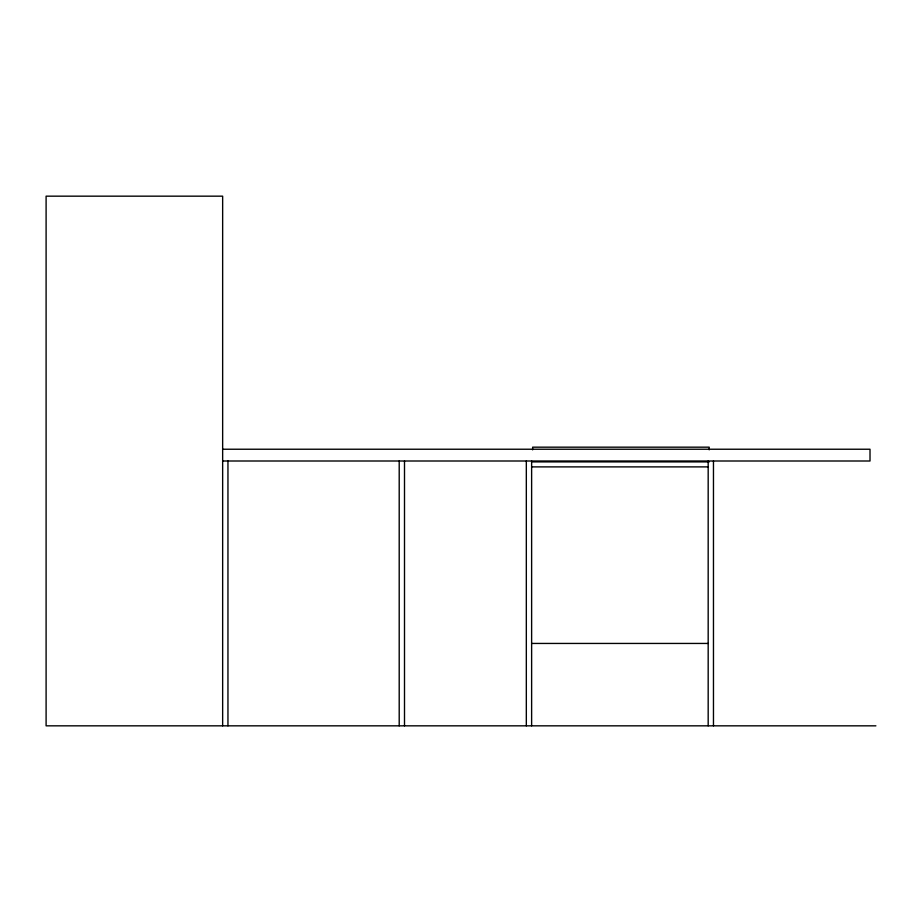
<?xml version="1.0" encoding="UTF-8"?>
<svg xmlns="http://www.w3.org/2000/svg" width="922" height="922" viewBox="0 0 922 922"><rect width="100%" height="100%" fill="white"/><g stroke="black" fill="none" stroke-linecap="round" stroke-linejoin="round"><path stroke-width="1.38" d="M222.651 449.233L870.011 449.233L870.011 461L222.651 461M532.639 461.887L709.202 461.887M531.625 466.889L708.177 466.889M531.625 643.441L708.177 643.441M875.9 725.833L46.1 725.833L46.1 196.167L222.651 196.167L222.651 725.833M713.467 461L713.467 725.833M709.202 449.844L709.202 447.17L532.639 447.17L532.639 449.844M708.177 461L708.177 725.833M531.625 461L531.625 725.833M526.324 461L526.324 725.833M404.504 461L404.504 725.833M399.203 461L399.203 725.833M227.953 461L227.953 725.833"/></g></svg>
